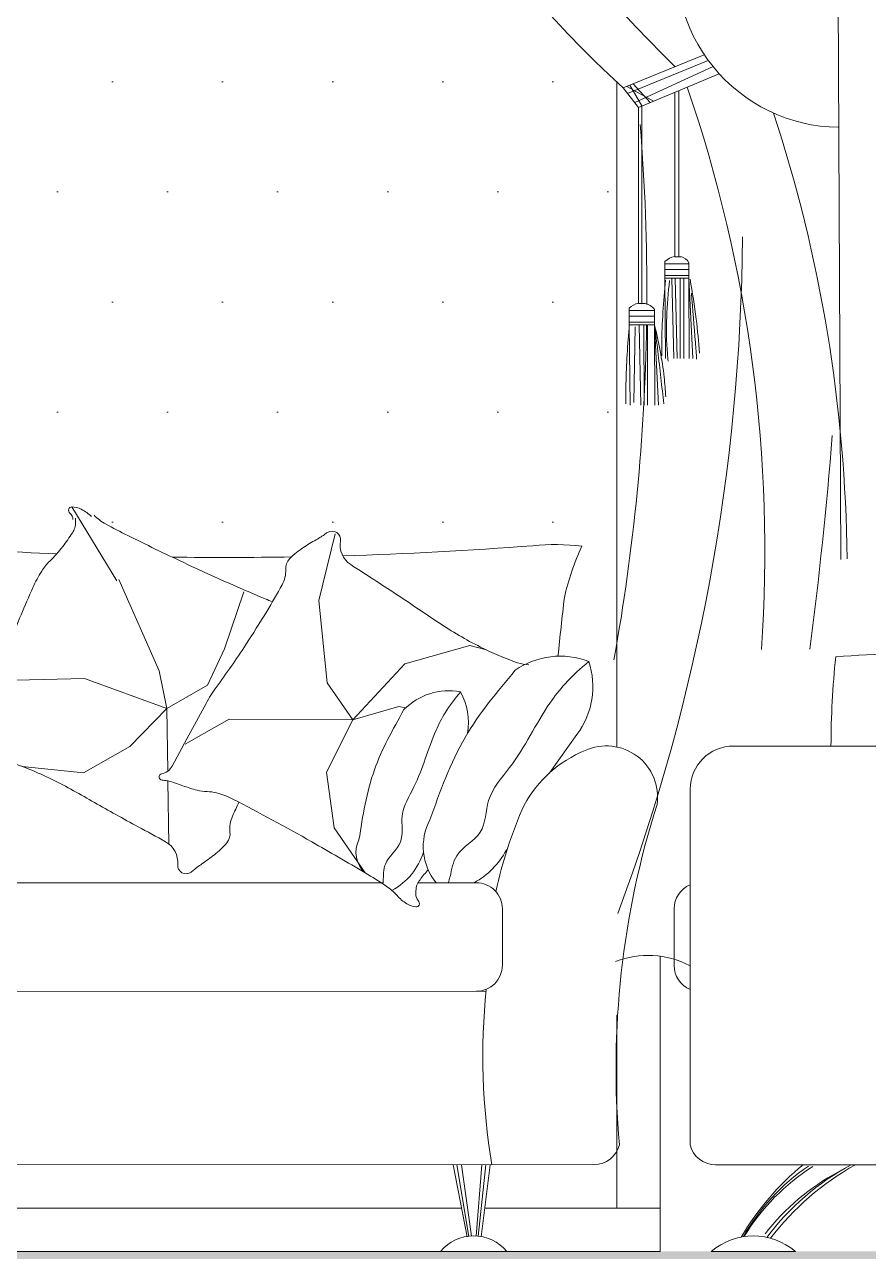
# Model space of a CAD drawing. Header units: millimetres. Extents: x -51 to 151, y -74 to 104.
# Drawn here: x 93.033 to 94.007, y -36.847 to -35.432 of the extents above; entities that cross this region are included whole.
import ezdxf

# ---------------------------------------------------------------- set-up
doc = ezdxf.new("R2010")
doc.units = ezdxf.units.MM
doc.header["$LTSCALE"] = 15
doc.layers.add('JJ2', color=3, linetype='Continuous')
doc.layers.add('PH', color=8, linetype='Continuous')

# ---------------------------------------------------------------- blocks, each defined once
blk = doc.blocks.new('dfgh')
at = {"layer": 'PH', "lineweight": 0}
for p, q in [((716222.2962154873, -37839.37664029932), (716214.0456084637, -39640.978534947)), ((716366.7931891434, -39065.36345016769), (716459.9565053635, -39103.35038432664)), ((716371.3772645496, -39058.85788909903), (716464.9733423941, -39096.96585878915)), ((716354.2600259088, -39080.64068663678), (716447.3176655971, -39119.43482057935)), ((716361.3129934944, -39072.44657539761), (716451.6658296041, -39113.90126148796)), ((716430.1879866846, -39112.29375122672), (716460.8322228097, -39095.27978749758)), ((716433.6759827264, -39113.74783695674), (716453.6176603936, -39092.34235323778)), ((716443.4391570665, -39117.81793688795), (716457.3437567331, -39093.85944635978)), ((716400.7888457604, -39100.0377536062), (716400.7888457604, -39291.86779201961)), ((716405.5620738171, -39102.02763051724), (716405.5620738171, -39291.86779201961)), ((716464.9733423941, -39096.96585878915), (716447.3176655971, -39119.43482057935)), ((716443.4366307535, -39117.81688371858), (716443.4366307535, -39345.77675899676)), ((716447.3176655971, -39119.43482057935), (716447.3176655971, -39345.77675899676)), ((716398.4022317134, -39291.86779201961), (716405.5620738171, -39291.86779201961)), ((716389.1324737273, -39298.59883623755), (716389.1324737273, -39316.3101731967)), ((716389.1324737273, -39300.01576011813), (716416.9080692284, -39300.01576011813)), ((716389.1324737273, -39306.39183295703), (716416.9080692284, -39306.39183295703)), ((716416.9080692284, -39297.18195466882), (716416.9080692284, -39316.3101731967)), ((716389.1324737273, -39316.3101731967), (716384.5835694574, -39409.0302195046)), ((716389.1324737273, -39316.3101731967), (716388.9208215378, -39409.0302195046)), ((716389.1324737273, -39313.4763677474), (716416.9080692284, -39313.4763677474)), ((716389.1324737273, -39316.3101731967), (716416.9080692284, -39316.3101731967)), ((716395.1000912093, -39316.3101731967), (716395.1000912093, -39409.0302195046)), ((716399.3992461913, -39316.3101731967), (716399.2117861934, -39409.0302195046)), ((716404.829338444, -39316.3101731967), (716402.8927829169, -39409.0302195046)), ((716408.8925929271, -39316.3101731967), (716406.7433136903, -39409.0302195046)), ((716416.9080692284, -39316.3101731967), (716416.0724026539, -39409.0302195046)), ((716440.1578235083, -39345.77675899676), (716447.3176655971, -39345.77675899676)), ((716457.9450564586, -39351.09092164969), (716457.9450564586, -39370.21914017758)), ((716428.7317557238, -39352.50780321842), (716428.7317557238, -39370.21914017758)), ((716428.7317557238, -39353.924727099), (716457.9450564586, -39353.924727099)), ((716428.7317557238, -39360.3007999379), (716457.9450564586, -39360.3007999379)), ((716428.7317557238, -39370.21914017758), (716424.1828514539, -39462.93918647802)), ((716428.7317557238, -39370.21914017758), (716428.5201035269, -39462.93918647802)), ((716428.7317557238, -39367.38533472827), (716457.9450564586, -39367.38533472827)), ((716428.7317557238, -39370.21914017758), (716457.9450564586, -39370.21914017758)), ((716436.8556829967, -39370.21914017758), (716436.8556829967, -39462.93918647802)), ((716441.1548379638, -39370.21914017758), (716440.9673779734, -39462.93918647802)), ((716446.5849302389, -39370.21914017758), (716444.6483746968, -39462.93918647802)), ((716451.0003631391, -39372.53641233778), (716452.8748866745, -39460.10061183757)), ((716457.9450564586, -39370.21914017758), (716457.1093898915, -39462.93918647802))]:
    blk.add_line(p, q, dxfattribs=at)
for centre, radius, start, end in [((715309.1499437444, -37953.68260962701), 1566.293643722161, 314.4072987417003, 4.185088246918323), ((715383.8719659947, -37928.75604836828), 1591.695431669946, 312.7822307187458, 3.219056835098015), ((716214.3209744893, -38953.05766171029), 189.3683351763225, 270.8111210215004, 11.0209340769304), ((717953.1946995385, -39632.15888478792), 1651.578127242496, 161.056090832855, 183.9115172262155), ((717914.8100331255, -39657.6989271771), 1708.220228714786, 161.8652537894469, 179.4219297818871), ((718836.0491252743, -39331.61805217898), 2398.390710404817, 175.4020183614661, 180.3671616800249), ((718613.3555504285, -39251.32687355763), 2286.101965598022, 180.4392255937744, 200.4384081814956), ((716402.4534183197, -39306.54560318774), 15.51124332778158, 105.1399380409534, 149.1813112273561), ((716401.0556521766, -39314.46508205867), 23.45219859960879, 47.47235327775007, 78.92151423162767), ((716444.5592320167, -39365.4431996662), 20.44097569310643, 102.4344672712708, 140.7417388171459), ((716442.982442414, -39366.11432595736), 21.20336049271673, 45.11615477482214, 78.20215408489108), ((718836.0491252743, -39331.61805217898), 2398.390710404817, 180.922191342198, 190.2082612867657), ((721031.8189114757, -39116.50799858755), 4823.191835708383, 184.5344035742173, 187.4828667711105), ((716436.1639936395, -40202.14046763814), 104.2308487417893, 68.8490954282985, 117.217614486323)]:
    blk.add_arc(centre, radius, start, end, dxfattribs=at)
for points in [[(716387.7371163048, -39317.75027633643), (716380.7078391068, -39363.6395073179), (716376.9587920435, -39402.97315454668)], [(716411.6366092168, -39319.15498219615), (716413.9797016137, -39403.44138983822), (716413.0423158162, -39412.3382948581)], [(716416.3227940254, -39318.68674691951), (716420.5401619055, -39392.67139879799), (716420.5401619055, -39406.2509464193)], [(716386.3311616458, -39333.67100037819), (716381.6449768447, -39390.79845766908), (716380.2392702379, -39409.99697356856)], [(716428.7317557238, -39370.21914017758), (716417.7285006397, -39430.6003401894), (716415.8539770968, -39453.5450281184)], [(716428.7317557238, -39370.21914017758), (716421.4775476806, -39431.53681076875), (716418.1970694937, -39461.50531769729)], [(716457.9450564586, -39370.21914017758), (716461.7784393631, -39438.56077464855), (716461.7784393631, -39461.50531769729)]]:
    blk.add_spline(points, degree=3, dxfattribs=at)
blk = doc.blocks.new('errt')
at = {"linetype": 'Continuous', "lineweight": 0}
h = blk.add_hatch(dxfattribs=at)
h.set_pattern_fill('DOTS', color=252, scale=80)
h.set_pattern_definition([(0, (303740.4484013408, -38799.99999999999), (63.5, 127), [0, -127])])
h.paths.add_polyline_path([(717272.2962154873, -37889.37664029932), (716472.2962154873, -37889.37664029932), (716472.2962154873, -39532.21238647425), (717272.2962154873, -39532.21238647425)])
h.paths.add_polyline_path([(718122.2962154873, -37889.37664029932), (717322.2962154873, -37889.37664029932), (717322.2962154873, -39524.28331080195), (718122.2962154873, -39524.28331080195)])
h.paths.add_polyline_path([(718972.2962154873, -37889.37664029932), (718172.2962154873, -37889.37664029932), (718172.2962154873, -40289.37664029934), (718972.2962154873, -40289.37664029934)])
at = {"color": 252, "linetype": 'Continuous', "lineweight": 0}
for p, q in [((716472.2962154873, -38990.14616384006), (716472.2962154873, -39757.37272636793)), ((716472.2962154873, -40066.66271118001), (716472.2962154873, -40289.37664029934)), ((716422.2962154873, -40289.37664029934), (716624.9312716026, -40289.37664029934)), ((716651.530206903, -40289.37664029934), (717901.9400359963, -40289.37664029934)), ((719022.2962154873, -40339.37664029934), (716422.2962154873, -40339.37664029932))]:
    blk.add_line(p, q, dxfattribs=at)
blk.add_lwpolyline([(716422.2962154873, -39998.83628302515), (716422.2962154873, -40339.37664029934), (719022.2962154873, -40339.37664029934), (719022.2962154873, -39998.83628302515)], dxfattribs=at)
blk.add_blockref('dfgh', (0, 100), dxfattribs=at)
blk = doc.blocks.new('elevation sofa')
at = {"layer": 'JJ2', "color": 251, "lineweight": 5}
for p, q in [((717101.1939986788, -14980.3652388066), (717049.3675882473, -15065.65787974792)), ((716797.2106498538, -15011.29739783446), (716816.1685019167, -15088.47780151528)), ((717046.7789327266, -15064.15790069933), (717000.4992369205, -15169.34845624522)), ((716816.1685019167, -15088.47780151528), (716806.6448881698, -15183.28001661442)), ((716924.8700393452, -15144.17783206103), (716902.5276292905, -15078.3126532363)), ((716642.0784354075, -15140.40879839208), (716624.0760314981, -15145.00599806196)), ((716717.036019415, -15161.31965646904), (716642.0784354075, -15140.40879839208)), ((716944.6049463702, -15186.04443879637), (716924.8700393452, -15144.17783206103)), ((716776.9396258587, -15226.12742970252), (716717.036019415, -15161.31965646904)), ((717000.4992369205, -15169.34845624522), (716991.5538330993, -15212.81347201138)), ((716806.6448881698, -15183.28001661442), (716776.9396258587, -15226.12742970252)), ((716991.5538330993, -15212.81347201138), (716944.6049463702, -15186.04443879637)), ((716991.5538330993, -15212.81347201138), (717086.5062724627, -15178.21549619506)), ((717086.5062724627, -15178.21549619506), (717165.6948713786, -15180.23524273373)), ((716723.731078083, -15210.77765438928), (716715.7330248093, -15212.0531652379)), ((716776.9396258587, -15226.12742970252), (716723.731078083, -15210.77765438928)), ((716991.5538330993, -15212.81347201138), (716990.3791292429, -15285.24484773254)), ((716991.5538330993, -15212.81347201138), (717034.2914886588, -15256.73381622903)), ((716776.9396258587, -15226.12742970252), (716919.5628756483, -15225.15937234513)), ((716776.9396258587, -15226.12742970252), (716807.25719151, -15286.22568905414)), ((716919.5628756483, -15225.15937234513), (716960.419027899, -15248.45445732297)), ((717034.2914886588, -15256.73381622903), (717087.73288544, -15287.3502522928)), ((716807.25719151, -15286.22568905414), (716798.3904084024, -15350.58106858584)), ((717087.73288544, -15287.3502522928), (717158.2761490017, -15279.68599822731)), ((716990.1955401932, -15296.56481336018), (716989.0147072787, -15369.37410339439)), ((716798.3904084024, -15350.58106858584), (716762.8558137951, -15402.51189699758)), ((716623.4254182253, -15739.24792308756), (716632.1754319912, -15822.0309332343)), ((716628.2380569052, -15739.24838618982), (716634.5073126731, -15821.75894005821)), ((716651.6525704089, -15739.25063922802), (716639.93546856, -15821.73359706536)), ((716656.7692445468, -15739.25113156922), (716643.2499984372, -15822.13125427819))]:
    blk.add_line(p, q, dxfattribs=at)
at = {"layer": 'JJ2', "color": 137, "lineweight": 5}
for p, q in [((716946.2147639873, -15207.12200067752), (716968.3423056818, -15247.98443021774)), ((716518.402358818, -15242.99484211819), (716549.5162340022, -15286.79867182086)), ((716960.419027899, -15248.45445732297), (716970.2711761375, -15253.98743729131)), ((716968.3423056818, -15247.98443021774), (716985.4121249733, -15279.5068784589)), ((716406.2562849806, -15444.09774269815), (716406.2500027843, -15509.38505619184)), ((716618.4370129667, -15739.24744309049), (716628.966515994, -15822.52639138892)), ((716661.1333909131, -15739.25155150289), (716644.8737302837, -15822.38066419262)), ((716363.5629432051, -15839.38095019844), (716266.0397870534, -15839.37156613763)), ((716599.3884710347, -15839.24561062325), (716675.5846487017, -15839.25294252576))]:
    blk.add_line(p, q, dxfattribs=at)
at = {"layer": 'JJ2', "color": 4, "lineweight": 5}
for p, q in [((715977.1650885864, -15256.24355795232), (716337.7598115914, -15256.27825582241)), ((716387.7550001655, -15306.28306679863), (716387.7155245071, -15716.53052202913)), ((716701.7092350752, -15413.96814056465), (716634.4234052271, -15413.96166605332)), ((717246.048491151, -15414.0205190762), (716741.9808050882, -15413.97201565891)), ((716604.4205186452, -15443.95877919929), (716604.4142364488, -15509.24609270044)), ((717246.0364355111, -15539.30783229788), (716622.9258954545, -15539.24787409964)), ((716358.5771481178, -15739.38046998114), (716000.2191704963, -15739.3459873421)), ((718053.5232933998, -15739.38553283762), (716498.5110877197, -15739.23590333227))]:
    blk.add_line(p, q, dxfattribs=at)
at = {"layer": 'JJ2', "color": 137, "lineweight": 5}
for centre, radius, start, end in [((717032.9051401176, -14947.06663743186), 60.49069306431431, 298.9075627341932, 314.7860317516286), ((717110.6046791226, -15024.30546387796), 45.93432759547515, 116.3543116799617, 134.594488844805), ((717102.1618556947, -15007.26339795279), 26.91556637644206, 92.06074353930818, 116.3543116799617), ((717110.5451783083, -14995.7206111417), 10.81327396066248, 132.5882786670018, 175.6017076837572), ((717101.3157713956, -14983.74948018786), 3.386431509606373, 19.2899463859672, 92.06074353930818), ((717099.9734976386, -14984.21927337072), 4.808544189996762, 312.5882786670018, 19.2899463859672), ((716753.0914446982, -14440.34309749421), 639.3382119180208, 296.3293143224135, 298.9075627341932), ((717155.6925975592, -14997.54489744333), 58.91308270146718, 175.793250590581, 183.4720261216928), ((717108.5445006953, -15000.40549383217), 11.67828566506112, 183.4720261216928, 200.7715502797471), ((716800.842451366, -15017.91067201959), 9.720366427618272, 57.38703042896181, 189.4461385562581), ((716777.3988363582, -15054.55015586357), 53.21812338541825, 52.07324170867501, 57.38703042896181), ((716831.33004187, -14985.3391795374), 34.52430745680766, 232.073241708675, 238.6719050684489), ((716965.2877815615, -14765.26058007923), 292.1660470262983, 238.6719050684489, 239.9843439975567), ((716566.7845297307, -15455.05309736463), 504.4634519435813, 58.98555154454308, 59.98434399755673), ((715310.9494006198, -11526.14506559475), 3890.84922133625, 295.2842637694628, 296.3293143224135), ((717125.7237107302, -14993.88948330433), 30.05173529691232, 200.7715502797471, 213.0185701465147), ((717325.950173516, -14863.76861424892), 268.8446936545683, 213.0185701465147, 217.1062746122293), ((716764.2318545283, -15024.0018105125), 27.39348231704871, 303.4908825602873, 9.446138556258084), ((716741.071753497, -15165.15606168344), 166.2086254182851, 52.67820027625292, 58.98555154454308), ((717229.6835200719, -14936.59108639478), 148.1368603707759, 217.1062746122293, 225.9011143875237), ((715474.0248320227, -13074.03751783742), 2365.554063557243, 302.6152969916548, 303.4908825602873), ((716805.9894040985, -15080.00669154359), 59.13520857045624, 42.09421857883494, 52.67820027625292), ((716837.064163551, -15051.93418689817), 17.25793321420551, 358.1514653221291, 42.09421857883494), ((715946.8156326114, -12872.28724697095), 2402.083075342678, 292.809109697077, 295.2842637694628), ((717083.5365290985, -15087.40895047468), 61.87497524241088, 32.27413522146828, 45.90111438752368), ((716889.290456503, -15053.61974952122), 34.99555276848142, 178.1514653221291, 208.6168637138454), ((717008.9470243584, -15134.51536271579), 150.0940677910671, 24.04024403423607, 32.27413522146828), ((717579.081828835, -16363.68807056929), 1539.963279750819, 122.6152969916547, 123.7005028824524), ((717532.681531297, -14702.58585018316), 767.9190642093438, 208.6168637138454, 211.2534965414858), ((715748.8636524266, -15696.60147380747), 1529.858866769995, 21.4631869539745, 24.04024403423607), ((719310.4916001688, -18959.77814336256), 4660.454180617532, 123.7005028824524, 124.0488618470546), ((716843.4987704372, -15004.46310560551), 89.0299973094221, 286.9372619301907, 292.809109697077), ((714204.4122388642, -11403.61215144142), 4459.177990773538, 303.6927277444831, 304.0488618470546), ((717977.6057555652, -14432.56205269784), 1288.371191254826, 211.2534965414858, 213.2889979259192), ((716413.8632157244, -14717.45526563065), 476.3109575228354, 296.9492766541522, 303.6927277444831), ((716480.8962193187, -14849.30336840449), 328.4010329798971, 288.8258674963272, 296.9492766541522), ((717899.9722567473, -14483.53639249503), 1195.498464057708, 213.2889979259192, 216.136614839872), ((716059.4189359207, -17391.04669008737), 2243.484744358833, 85.90086558806262, 89.53655460662482), ((715221.4737973709, -15257.87895615902), 1003.777302766427, 0.09198625908526119, 5.980174675249059), ((716592.2473675159, -15187.74512111621), 92.22590189601982, 161.6632908101068, 216.8032814733575), ((716537.6462363515, -15243.19499399003), 90.66075152893784, 55.06511066566491, 111.3063008024628), ((716571.3430552279, -15114.59653751836), 48.11350969769047, 272.8125255255857, 288.8258674963272), ((716802.2682662734, -15285.07091766521), 163.6967558191973, 28.43612627835831, 36.136614839872), ((717275.3851607784, -15586.54871906884), 328.4010329813235, 104.4299855350848, 112.5533946199271), ((717000.8962753201, -15271.12200790268), 17.60866168856639, 208.4361262783583, 259.0139014704831), ((717332.1151603173, -15723.14686301756), 476.3109575185356, 112.5533946199271, 119.2968453933282), ((717026.7095849817, -15441.34086561953), 149.3097625746057, 104.1828860432462, 111.081339563398), ((716996.4820685574, -15321.73266436838), 25.94110952665018, 91.94132584697925, 104.1828860432462), ((716995.3651619509, -15288.78118983276), 7.029288625561269, 271.9413258469793, 295.5805758984241), ((716996.861367666, -15291.90673088219), 3.564084682264335, 295.5805758984241, 79.01390147048305), ((716956.1274462494, -15396.57368233966), 89.02999730789163, 104.3222132782826, 117.2049919835204), ((716946.6367920525, -15359.40058147259), 50.66449268247945, 91.68880947073542, 104.3222132782826), ((716943.540422946, -15254.38134347355), 54.40038180426569, 271.6888094707354, 283.8790018667624), ((716923.7292281174, -15174.20201993956), 136.990982743813, 283.8790018667624, 291.081339563398), ((719281.0691475935, -19196.5901345481), 4459.177990833321, 119.2968453933282, 119.6529796729931), ((718013.5984549406, -17453.74883472579), 2402.083075345911, 117.2049919835204, 119.6801460594215), ((716215.4484120732, -15652.21805272277), 767.9190642043634, 24.2209814198004, 25.54542974354233), ((714769.1707944659, -11271.28482848492), 4660.454180649924, 299.3046204518233, 299.6529796729931), ((716629.6038033236, -15372.32971252469), 66.04660076007892, 320.9196380381654, 27.97625144519984), ((716883.8526256428, -15351.53103786406), 34.99555276871116, 353.7555829721734, 24.2209814198004), ((716296.5037321318, -13992.44589689596), 1539.963279733695, 298.2194148222456, 299.3046204518233), ((716935.7960886419, -15357.21465012488), 17.25793321418424, 173.7555829721734, 217.6983363073498), ((718143.2251351703, -17433.76625082528), 2365.554063555413, 118.2194148222456, 119.0950005325932), ((718750.7723966723, -18747.19354443907), 3890.849221334661, 119.6801460594215, 120.7251964791891), ((716968.9311180287, -15331.60652605116), 59.13520857029828, 217.6983363073498, 228.2823180492588), ((717006.2732009358, -15390.64726189676), 27.39348231709089, 119.0950005325932, 185.0502563145415), ((716681.2715848316, -15333.00785216783), 92.22590189601982, 207.8675900258979, 241.3757383859919), ((717040.1842734582, -15251.68341026323), 166.2086254176301, 228.2823180492588, 234.5896695020647), ((716485.8791512396, -15573.83291979005), 268.844693656016, 37.41445276089336, 40.58364398182609), ((717236.1786360976, -14975.99783306061), 504.4634519385103, 234.5896695020647, 235.5884615623659), ((716785.9768921261, -15633.21693531005), 292.1660470334601, 54.2760226785267, 55.58846156236592), ((716936.4090097335, -15424.05325785647), 34.52430745647105, 47.67735953161366, 54.2760226785267), ((716995.4864032906, -15359.17956718726), 53.21812338473543, 227.6773595316137, 232.9911481676401), ((716969.3034330825, -15393.91437582909), 9.720366427705299, 232.9911481676401, 5.050256314541534), ((716675.5431778006, -15428.74799986185), 30.0517352961527, 25.16743268744565, 37.41445276089336), ((717089.5071336562, -15952.10471395718), 639.3382119196834, 120.7251964791891, 123.3034451404798), ((716376.2562851241, -15444.09485598014), 30, 359.9944867887446, 67.48425133508857), ((716693.4818203376, -15427.24159864437), 10.81327396070129, 317.1757039637937, 0.1891328680798312), ((716692.1724160466, -15420.9344164161), 11.67828566458196, 7.867908525336637, 25.16743268744565), ((716645.3822736548, -15427.40037541568), 58.91308270228043, 0.1891328680798312, 7.867908525336637), ((716691.1362890914, -15398.75307763587), 45.93432759576351, 300.9417369973166, 319.1819141716829), ((716771.6775486981, -15468.31880571553), 60.49069306408338, 123.3034451404798, 139.1819141716829), ((716704.9395129563, -15437.86056668103), 4.808544189878066, 137.1757039637937, 203.8773715738622), ((716703.6391133736, -15438.436210135), 3.386431509476834, 203.8773715738622, 276.6481689349595), ((716700.9150927033, -15415.06529019465), 26.91556637660727, 276.6481689349595, 300.9417369973166), ((716376.2500029203, -15509.38216948129), 30, 292.504722179538, 359.9944867887446), ((716039.8741438932, -16020.23440195435), 321.8694412627256, 37.53861454458718, 60.76445542173271), ((716059.0321301769, -15981.12443396771), 312.7029599391403, 30.4195202490848, 50.63396730027784), ((716314.7958241574, -15896.96040640606), 75.45611756069663, 49.73695373199693, 130.252019758089), ((716637.4835123383, -15870.92057982022), 49.54327244536307, 39.73155611786881, 140.2574173294155)]:
    blk.add_arc(centre, radius, start, end, dxfattribs=at)
at = {"layer": 'JJ2', "color": 4, "lineweight": 5}
for centre, radius, start, end in [((716241.0796923247, -15151.33794017029), 299.2508822309128, 12.85952272233567, 24.85260476502633), ((716542.7800064473, -15289.00676122908), 265.1606862126369, 84.30392006671374, 96.5316264428461), ((716922.6194281839, -10420.07087785221), 4618.634059300014, 265.6101443605372, 268.335655149591), ((716922.6194281839, -10420.07087785221), 4618.634059300014, 272.4313997117899, 274.3891677438262), ((716922.6194281839, -10420.07087785221), 4618.634059300014, 269.0706780867691, 270.7782420368728), ((712228.697493251, -15587.71416395054), 4333.41667513772, 5.763116216880264, 6.665321606116024), ((716337.7550003848, -15306.27825558828), 49.99999999999999, 359.9944867887446, 89.99448657153994), ((716484.2779128407, -15315.13704030854), 59.00320183877907, 65.36675159027133, 188.2153730742086), ((716456.556124735, -15390.8676660526), 139.5418843147997, 28.47244397125138, 67.9816180880728), ((715469.6258974067, -15628.27060291675), 1003.626331313372, 354.9634402446038, 17.67403869666288), ((716122.0649398315, -15529.21300575089), 500.9614710394128, 12.1053203116293, 24.13911702338026), ((716634.4205185164, -15443.96166592103), 30, 89.99448657153994, 179.9944867887447), ((716634.4142363128, -15509.248979411), 30, 179.9944867887447, 269.9944865715399), ((715874.4834349044, -15614.25999688773), 752.4618638432738, 350.4386000835328, 5.894927514061418), ((716358.5800348358, -15709.38047013578), 30, 269.9944865715399, 346.2117048134838), ((716498.5139744529, -15709.23590347572), 30, 193.777268816996, 269.9944865715399)]:
    blk.add_arc(centre, radius, start, end, dxfattribs=at)
at = {"layer": 'JJ2', "color": 251, "lineweight": 5}
for centre, radius, start, end in [((716717.3275874675, -15229.51434537702), 73.78072151681587, 151.0023513205713, 189.435974628499), ((716666.1942179182, -15265.02773090749), 72.52860122315029, 44.40417122143923, 100.6453615065761), ((716741.7426286262, -15378.97414532458), 31.61949306772548, 311.8918651448339, 27.37351155784713), ((716767.8373236461, -15355.92775302666), 75.99509669732254, 197.4524213372122, 241.6915483443573), ((716065.6877978059, -15995.66123966035), 290.2428830543755, 36.46656703210878, 62.01118308985648), ((716088.1916034551, -15984.7334510555), 269.8780381853348, 37.88433078452105, 61.57448380959856), ((716116.0530529898, -15948.0250183398), 244.1636013933858, 31.2107094760185, 57.77151884135699), ((716110.6797025588, -15946.32432028137), 248.9513567580136, 29.8440759275822, 55.62171139848395)]:
    blk.add_arc(centre, radius, start, end, dxfattribs=at)
for points, knots in [([(716504.7043179466, -15158.7307892699), (716514.172969895, -15166.94285151845), (716530.780033824, -15181.34598337193), (716562.1088317854, -15222.23170274721), (716584.3180930186, -15271.09400478477), (716624.7535258716, -15314.15891498167), (716622.7292889201, -15359.87196022133), (716659.5310611603, -15376.38101412992), (716663.0701382752, -15401.13274368408), (716665.9943359626, -15411.66701655529), (716666.6774273987, -15413.96476967249)], [0, 0, 0, 0, 37.50628750470232, 65.78225885820636, 153.6196579231555, 198.4652852079292, 236.4958826301148, 274.837161265826, 300.242842141633, 307.4283795674619, 307.4283795674619, 307.4283795674619, 307.4283795674619]), ([(716652.7960465843, -15193.74738999867), (716659.0248550196, -15201.60497744399), (716669.9495590301, -15215.38639612514), (716688.5290096177, -15252.16697278567), (716698.758246497, -15293.86900216336), (716724.174739854, -15333.71059758827), (716715.8178926214, -15369.3502150137), (716742.3078300339, -15387.77605471574), (716741.4953445549, -15406.20954624319), (716741.9497779172, -15413.51874706682), (716741.9808050882, -15413.97201565891)], [0, 0, 0, 0, 37.50628750470232, 65.78225885820636, 153.6196579231555, 198.4652852079292, 236.4958826301148, 274.837161265826, 300.242842141633, 301.9269714135639, 301.9269714135639, 301.9269714135639, 301.9269714135639])]:
    blk.add_open_spline(points, degree=3, knots=knots, dxfattribs=at)
at = {"layer": 'JJ2', "color": 137, "lineweight": 5}
blk.add_spline([(716589.5626792263, -15168.87100845511), (716647.3462481959, -15246.32605155439), (716687.9323376851, -15341.34688579818)], degree=3, dxfattribs=at)
at = {"layer": 'JJ2', "color": 251, "lineweight": 5}
blk.add_spline([(716718.0102275913, -15214.27835516952), (716751.9760262159, -15283.7246526379), (716769.8216252429, -15364.43584108402)], degree=3, dxfattribs=at)

msp = doc.modelspace()

# ---------------------------------------------------------------- hatches: boundary and pattern name
at = {"linetype": 'Continuous', "lineweight": 13}
h = msp.add_hatch(color=256, dxfattribs=at)
h.dxf.hatch_style = 1
h.paths.add_polyline_path([(69.26632274332565, -36.84728543563847), (69.26632274332565, -36.94728543563701), (100.8663227433024, -36.94728543563701), (100.8663227433024, -37.04728543563556), (100.8663227433024, -36.84728543563847)])

# ---------------------------------------------------------------- block references
at = {"linetype": 'Continuous', "lineweight": 13, "xscale": -0.001, "yscale": 0.001, "zscale": 0.001}
for name, p in [('errt', (810.1886189588147, 3.492091204642065)), ('elevation sofa', (810.1886189588147, -21.00790879535793))]:
    msp.add_blockref(name, p, dxfattribs=at)

doc.saveas('drawing.dxf')
